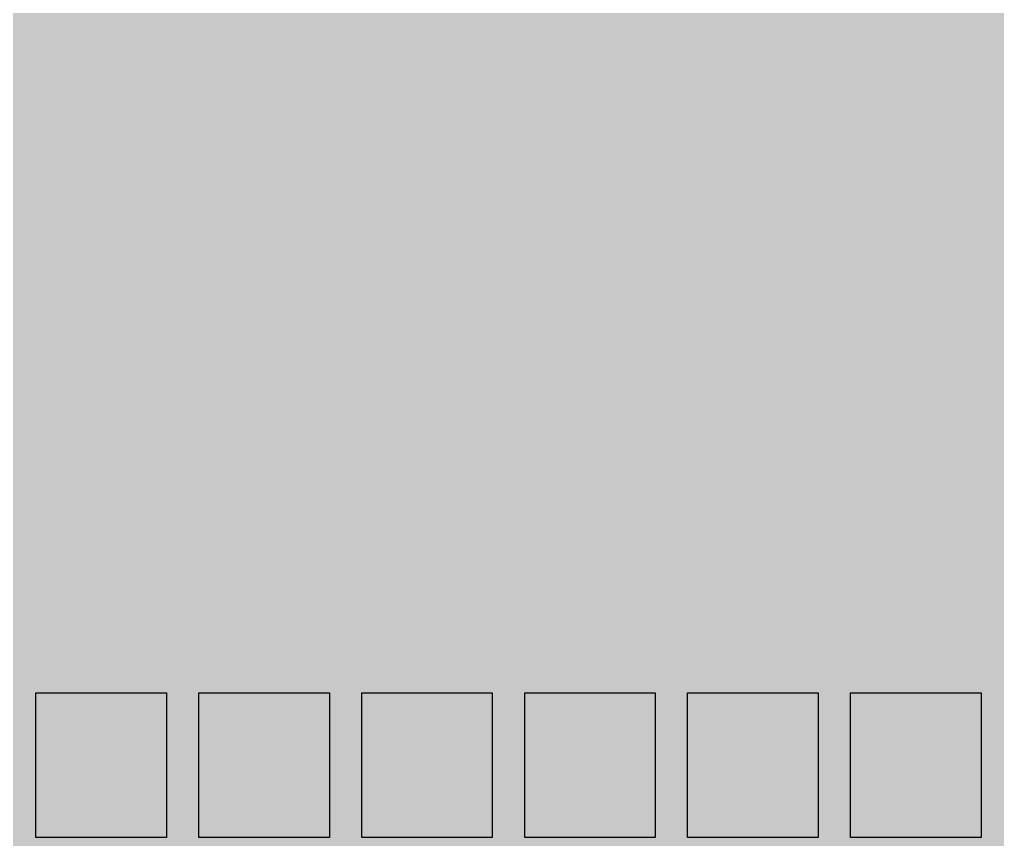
# Model space of a CAD drawing. Header units: centimetres. Extents: x 0 to 1099704, y -139216 to 99734.
# Drawn here: x 908717.7 to 908868.9, y 9745.7 to 9872.4 of the extents above; entities that cross this region are included whole.
import ezdxf

# ---------------------------------------------------------------- set-up
doc = ezdxf.new("R2010")
doc.units = ezdxf.units.CM
doc.header["$LTSCALE"] = 4
for name, color, linetype in [('0.2', 2, 'Continuous'), ('0.4', 4, 'Continuous'), ('0.6', 6, 'Continuous')]:
    doc.layers.add(name, color=color, linetype=linetype)

msp = doc.modelspace()

# ---------------------------------------------------------------- hatches: boundary and pattern name
at = {"layer": '0.2', "true_color": 0x000000}
h = msp.add_hatch(color=18, dxfattribs=at)
h.dxf.hatch_style = 1
h.paths.add_polyline_path([(908992.373, 9768.355), (908972.173, 9768.355), (908972.173, 9746.001), (908992.373, 9746.001)])
h.paths.add_polyline_path([(908967.173, 9768.355), (908946.973, 9768.355), (908946.973, 9746.001), (908967.173, 9746.001)])
h.paths.add_polyline_path([(908941.973, 9768.355), (908921.773, 9768.355), (908921.773, 9746.001), (908941.973, 9746.001)])
h.paths.add_polyline_path([(908916.773, 9768.355), (908896.573, 9768.355), (908896.573, 9746.001), (908916.773, 9746.001)])
h.paths.add_polyline_path([(908891.573, 9768.355), (908871.373, 9768.355), (908871.373, 9746.001), (908891.573, 9746.001)])
h.paths.add_polyline_path([(908866.373, 9768.355), (908846.173, 9768.355), (908846.173, 9746.001), (908866.373, 9746.001)])
h.paths.add_polyline_path([(908841.173, 9768.355), (908820.973, 9768.355), (908820.973, 9746.001), (908841.173, 9746.001)])
h.paths.add_polyline_path([(908815.973, 9768.355), (908795.773, 9768.355), (908795.773, 9746.001), (908815.973, 9746.001)])
h.paths.add_polyline_path([(908790.773, 9768.355), (908770.573, 9768.355), (908770.573, 9746.001), (908790.773, 9746.001)])
h.paths.add_polyline_path([(908765.573, 9768.355), (908745.373, 9768.355), (908745.373, 9746.001), (908765.573, 9746.001)])
h.paths.add_polyline_path([(908740.373, 9768.355), (908720.173, 9768.355), (908720.173, 9746.001), (908740.373, 9746.001)])
h.paths.add_polyline_path([(908715.173, 9768.355), (908694.973, 9768.355), (908694.973, 9746.001), (908715.173, 9746.001)])
h.paths.add_polyline_path([(908689.973, 9768.355), (908669.773, 9768.355), (908669.773, 9746.001), (908689.973, 9746.001)])
h.paths.add_polyline_path([(908664.773, 9768.355), (908644.573, 9768.355), (908644.573, 9746.001), (908664.773, 9746.001)])
at = {"layer": '0.4', "true_color": 0xf8f3ec}
h = msp.add_hatch(color=7, dxfattribs=at)
h.dxf.hatch_style = 1
h.paths.add_polyline_path([(917643.755, 6257.497), (917643.755, 15479.046), (896254.948, 15479.046), (896254.948, 6257.497)])

# ---------------------------------------------------------------- linework, layer by layer
at = {"layer": '0.6'}
for points in [[(908720.173, 9768.355), (908740.373, 9768.355), (908740.373, 9746.001), (908720.173, 9746.001)], [(908745.373, 9768.355), (908765.573, 9768.355), (908765.573, 9746.001), (908745.373, 9746.001)], [(908770.573, 9768.355), (908790.773, 9768.355), (908790.773, 9746.001), (908770.573, 9746.001)], [(908795.773, 9768.355), (908815.973, 9768.355), (908815.973, 9746.001), (908795.773, 9746.001)], [(908820.973, 9768.355), (908841.173, 9768.355), (908841.173, 9746.001), (908820.973, 9746.001)], [(908846.173, 9768.355), (908866.373, 9768.355), (908866.373, 9746.001), (908846.173, 9746.001)]]:
    msp.add_lwpolyline(points, close=True, dxfattribs=at)

doc.saveas('drawing.dxf')
